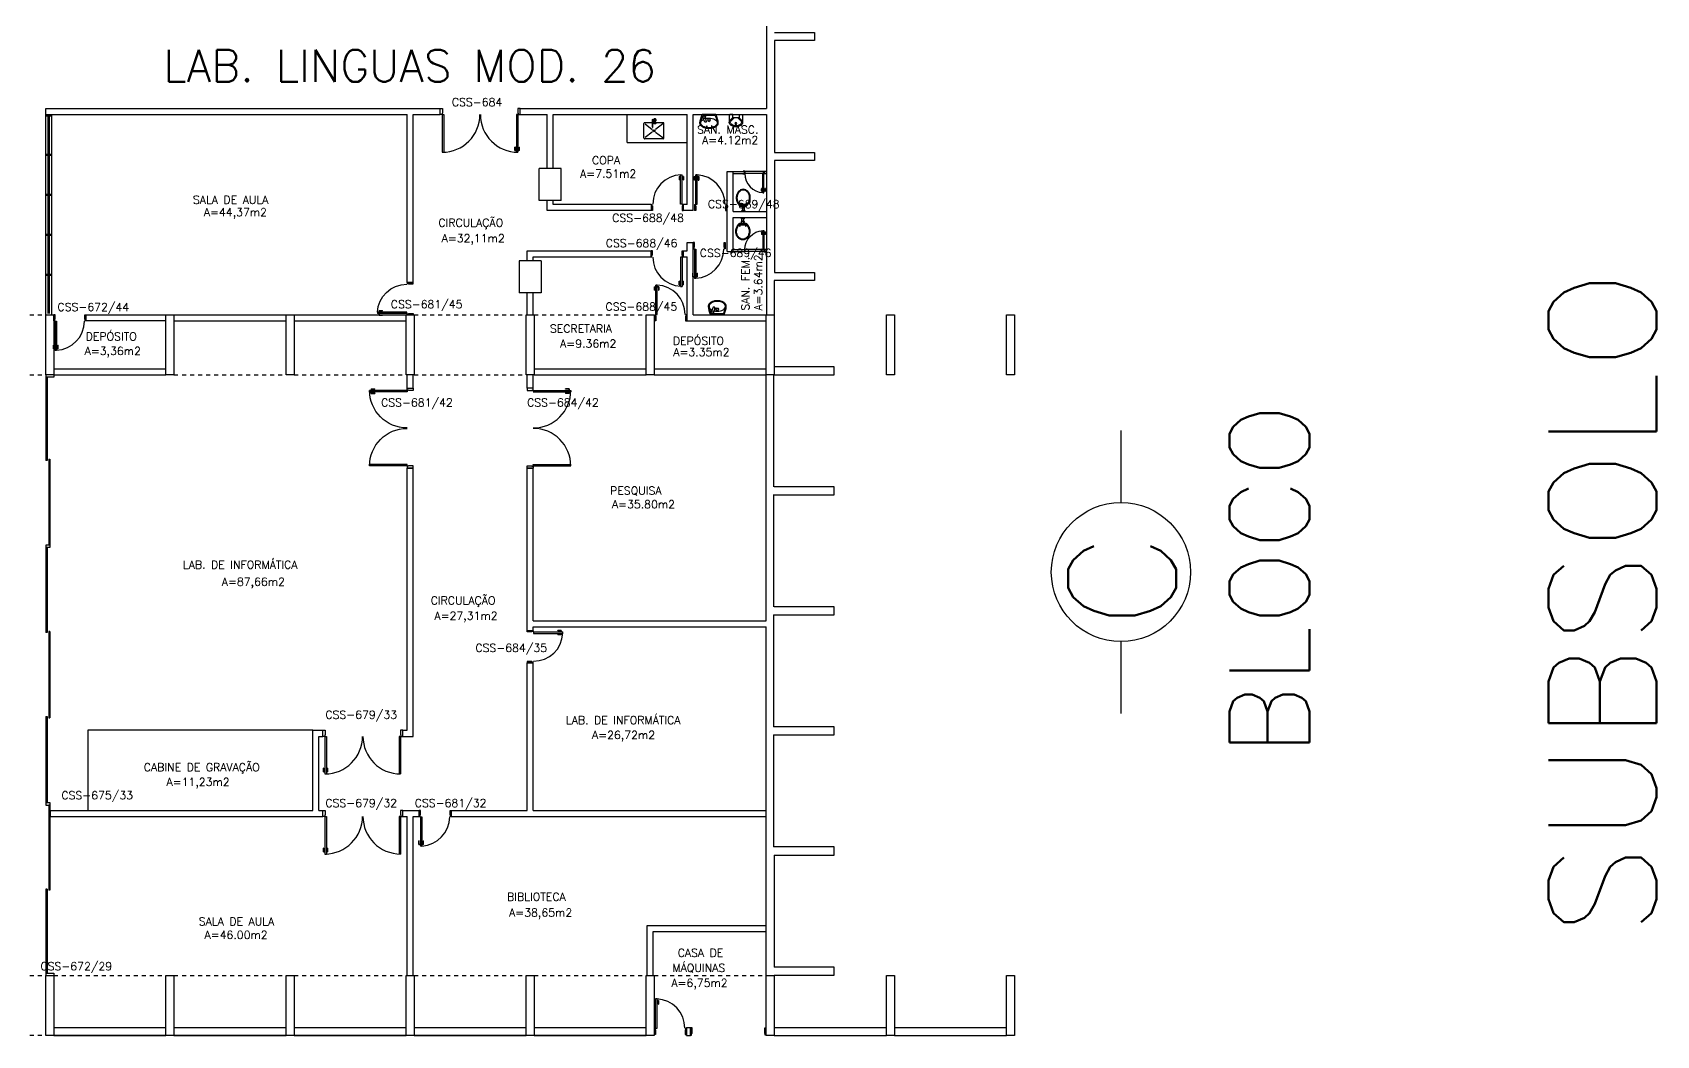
# Model space of a CAD drawing. Extents: x 0 to 244, y -71 to 76.
# Drawn here: x 203.64 to 244.22, y -27.74 to -2.68 of the extents above; entities that cross this region are included whole.
import ezdxf
from ezdxf.enums import TextEntityAlignment as Align

# ---------------------------------------------------------------- set-up
doc = ezdxf.new("R2010")
doc.units = 0
doc.header["$LTSCALE"] = 0.01
doc.header["$MEASUREMENT"] = 0
doc.linetypes.add('HIDDEN2', pattern=[0.1875, 0.125, -0.0625])
doc.layers.get('0').update_dxf_attribs({"linetype": 'CONTINUOUS'})
for name, color, linetype in [('ALV', 2, 'CONTINUOUS'), ('APSAN', 1, 'CONTINUOUS'), ('BANC', 2, 'CONTINUOUS'), ('DIV', 2, 'CONTINUOUS'), ('ESQ', 1, 'CONTINUOUS'), ('ESTR', 3, 'CONTINUOUS'), ('MACANETA', 2, 'CONTINUOUS'), ('MARCO', 3, 'CONTINUOUS'), ('PISO', 1, 'CONTINUOUS'), ('PORTA', 2, 'CONTINUOUS'), ('PROJ', 1, 'HIDDEN2'), ('SOLEIRA', 1, 'CONTINUOUS'), ('TEXTO', 2, 'CONTINUOUS'), ('TEXTO-ENDEREÇO', 2, 'CONTINUOUS'), ('TXT-IDENTIFICAÇÃO', 4, 'CONTINUOUS'), ('USO', 2, 'CONTINUOUS'), ('ÁREA', 2, 'CONTINUOUS')]:
    doc.layers.add(name, color=color, linetype=linetype)
doc.layers.get('0').freeze()
doc.styles.add('1', font='romans.shx')
doc.styles.add('LEGENDA', font='romans.shx', dxfattribs={"height": 0.2})
doc.styles.add('UNB-100', font='simplex.shx', dxfattribs={"height": 0.2})
doc.styles.add('UNB-100-1', font='simplex.shx', dxfattribs={"height": 0.2})

# ---------------------------------------------------------------- blocks, each defined once
blk = doc.blocks.new('PILAR-SSN')
for points in [[(0.197, -26.452), (0.197, -27.952), (-0.003, -27.952), (-0.003, -26.452)], [(0.197, -42.962), (0.197, -44.462), (-0.003, -44.462), (-0.003, -42.962)]]:
    blk.add_lwpolyline(points, close=True)
blk = doc.blocks.new('ESQCE-SSN')
for p, q in [((0, 0), (0, -2.143)), ((0.2, 0), (0.2, -0.06)), ((0.2, -0.06), (0, -0.06)), ((0.03, -0.06), (0.03, -2.143)), ((0.03, -1.056), (0, -1.056)), ((0.03, -1.086), (0, -1.086)), ((0.03, -2.113), (0, -2.113)), ((0.03, -2.143), (0, -2.143)), ((0.07, -2.113), (0.07, -4.253)), ((0.07, -2.113), (0.1, -2.113)), ((0.07, -2.143), (0.1, -2.143)), ((0.1, -2.113), (0.1, -4.253)), ((0.1, -3.199), (0.07, -3.199)), ((0.1, -3.229), (0.07, -3.229)), ((0, -4.256), (0, -6.443)), ((0.1, -4.256), (0, -4.256)), ((0.1, -4.316), (0, -4.316)), ((0.03, -4.346), (0, -4.346)), ((0.03, -4.316), (0.03, -6.443)), ((0.07, -4.223), (0.1, -4.223)), ((0.07, -4.253), (0.1, -4.253)), ((0.1, -4.256), (0.1, -4.316)), ((0.03, -6.413), (0, -6.413)), ((0.03, -6.443), (0, -6.443)), ((0.1, -6.413), (0.07, -6.413)), ((0.07, -6.413), (0.07, -8.571)), ((0.1, -6.443), (0.07, -6.443)), ((0.1, -6.413), (0.1, -8.571)), ((0.1, -7.485), (0.07, -7.485)), ((0.1, -7.515), (0.07, -7.515)), ((0, -8.541), (0.03, -8.541)), ((0, -8.541), (0, -10.694)), ((0, -8.571), (0.03, -8.571)), ((0.03, -8.541), (0.03, -10.694)), ((0.1, -8.541), (0.07, -8.541)), ((0.07, -8.571), (0.1, -8.571)), ((0.03, -9.628), (0, -9.628)), ((0.03, -9.658), (0, -9.658)), ((0.03, -10.664), (0, -10.664)), ((0.102, -10.694), (0, -10.694)), ((0, -10.694), (0, -10.755)), ((0.03, -10.694), (0, -10.694)), ((0, -10.755), (0.102, -10.755)), ((0.1, -10.755), (0.07, -10.755)), ((0.07, -10.755), (0.07, -12.882)), ((0.1, -10.785), (0.07, -10.785)), ((0.1, -10.755), (0.1, -12.882)), ((0.102, -10.755), (0.102, -10.694)), ((0.1, -11.77), (0.07, -11.77)), ((0.1, -11.8), (0.07, -11.8)), ((0.03, -12.852), (0, -12.852)), ((0.03, -12.852), (0, -12.852)), ((0, -12.852), (0, -12.887)), ((0.03, -12.882), (0, -12.882)), ((0, -12.887), (0, -15.019)), ((0.03, -12.852), (0.03, -14.95)), ((0.1, -12.852), (0.07, -12.852)), ((0.1, -12.882), (0.07, -12.882)), ((0.03, -13.898), (0, -13.898)), ((0.03, -13.958), (0, -13.958)), ((0, -14.95), (0.2, -14.95)), ((0.2, -14.95), (0.2, -15.019))]:
    blk.add_line(p, q)
blk = doc.blocks.new('PTDP-SSN')
at = {"color": 2}
for p, q in [((0.055, 1.015), (0.09, 1.015)), ((0.055, 0.075), (0.055, 1.015)), ((0.09, 0.075), (0.09, 1.015)), ((1.91, 0.075), (1.91, 1.015)), ((1.945, 1.015), (1.91, 1.015)), ((1.945, 0.075), (1.945, 1.015)), ((0.05, 0.075), (0, 0.075)), ((0, 0.075), (0, -0.075)), ((0.05, 0.04), (0.05, 0.075)), ((0.06, 0.04), (0.05, 0.04)), ((0.055, 0.075), (0.09, 0.075)), ((0.06, -0.075), (0.06, 0.04)), ((1.945, 0.075), (1.91, 0.075)), ((1.94, -0.075), (1.94, 0.04)), ((1.94, 0.04), (1.95, 0.04)), ((1.95, 0.04), (1.95, 0.075)), ((1.95, 0.075), (2, 0.075)), ((2, 0.075), (2, -0.075)), ((0, -0.075), (0.06, -0.075)), ((2, -0.075), (1.94, -0.075))]:
    blk.add_line(p, q, dxfattribs=at)
at = {"color": 1}
for centre, start, end in [((0.055, 0.075), 0, 90), ((1.945, 0.075), 90, 180)]:
    blk.add_arc(centre, 0.94, start, end, dxfattribs=at)
blk = doc.blocks.new('PD80-SSN')
for p, q in [((-0.777, 0.01), (-0.777, -0.03)), ((-0.777, 0.01), (-0.687, 0.01)), ((-0.687, 0), (-0.687, 0.01)), ((-0.075, 0), (0.075, 0)), ((-0.075, 0), (-0.075, -0.02)), ((0.075, -0.03), (0.075, 0)), ((-0.817, -0.065), (-0.817, -0.03)), ((-0.085, -0.03), (-0.817, -0.03)), ((-0.085, -0.065), (-0.817, -0.065)), ((-0.777, -0.105), (-0.777, -0.065)), ((-0.777, -0.105), (-0.687, -0.105)), ((-0.767, 0), (-0.767, -0.03)), ((-0.767, 0), (-0.687, 0)), ((-0.767, -0.095), (-0.767, -0.065)), ((-0.767, -0.095), (-0.687, -0.095)), ((-0.687, -0.095), (-0.687, -0.105)), ((-0.085, -0.03), (-0.085, -0.065)), ((-0.075, -0.02), (-0.04, -0.02)), ((-0.04, -0.03), (-0.04, -0.02)), ((-0.04, -0.03), (0.075, -0.03)), ((-0.075, -0.781), (-0.04, -0.781)), ((-0.075, -0.801), (-0.075, -0.781)), ((-0.075, -0.801), (0.075, -0.801)), ((-0.075, -0.802), (0.075, -0.802)), ((-0.04, -0.771), (0.075, -0.771)), ((-0.04, -0.771), (-0.04, -0.781)), ((0.075, -0.771), (0.075, -0.801))]:
    blk.add_line(p, q)
blk.add_arc((-0.085, -0.03), 0.731, 182.6571, 270)
blk = doc.blocks.new('PE80-SSN')
at = {"color": 2}
for p, q in [((0.075, 0), (-0.075, 0)), ((-0.075, -0.03), (-0.075, 0)), ((0.075, 0), (0.075, -0.02)), ((0.04, -0.03), (-0.075, -0.03)), ((0.075, -0.02), (0.04, -0.02)), ((0.04, -0.03), (0.04, -0.02)), ((0.085, -0.03), (0.817, -0.03)), ((0.085, -0.03), (0.085, -0.065)), ((0.085, -0.065), (0.817, -0.065)), ((0.817, -0.065), (0.817, -0.03))]:
    blk.add_line(p, q, dxfattribs=at)
at = {"color": 1}
for p, q in [((0.777, 0.01), (0.687, 0.01)), ((0.687, 0), (0.687, 0.01)), ((0.777, 0.01), (0.777, -0.03)), ((0.767, 0), (0.687, 0)), ((0.767, -0.095), (0.687, -0.095)), ((0.687, -0.095), (0.687, -0.105)), ((0.777, -0.105), (0.687, -0.105)), ((0.767, 0), (0.767, -0.03)), ((0.767, -0.095), (0.767, -0.065)), ((0.777, -0.105), (0.777, -0.065))]:
    blk.add_line(p, q, dxfattribs=at)
for p, q in [((0.04, -0.771), (-0.075, -0.771)), ((-0.075, -0.771), (-0.075, -0.801)), ((0.075, -0.801), (-0.075, -0.801)), ((0.075, -0.802), (-0.075, -0.802)), ((0.04, -0.771), (0.04, -0.781)), ((0.075, -0.781), (0.04, -0.781)), ((0.075, -0.801), (0.075, -0.781))]:
    blk.add_line(p, q)
blk.add_arc((0.085, -0.03), 0.731, 270, 357.3429, dxfattribs=at)
blk = doc.blocks.new('MACANETA')
at = {"layer": 'MACANETA'}
for p, q in [((-0.077, 0.052), (-0.077, 0.12)), ((-0.059, 0.052), (-0.059, 0.12)), ((-0.059, 0.075), (-0.036, 0.075)), ((-0.059, 0.052), (-0.036, 0.052)), ((-0.036, 0.044), (-0.036, 0.084)), ((-0.036, 0.084), (-0.03, 0.084)), ((-0.036, 0.044), (-0.03, 0.044)), ((0.006, 0.084), (0, 0.084)), ((0.006, 0.044), (0, 0.044)), ((0.006, 0.044), (0.006, 0.084)), ((0.029, 0.075), (0.006, 0.075)), ((0.029, 0.052), (0.006, 0.052)), ((0.029, 0.052), (0.029, 0.12)), ((0.047, 0.052), (0.047, 0.12))]:
    blk.add_line(p, q, dxfattribs=at)
for centre, start, end in [((-0.068, 0.12), 90, 180), ((-0.068, 0.052), 180, 270), ((-0.068, 0.12), 0, 90), ((-0.068, 0.052), 270, 0), ((0.038, 0.12), 90, 180), ((0.038, 0.052), 180, 270), ((0.038, 0.12), 0, 90), ((0.038, 0.052), 270, 0)]:
    blk.add_arc(centre, 0.00874, start, end, dxfattribs=at)
blk = doc.blocks.new('DOOR-60-SSN')
at = {"layer": 'PORTA'}
for p, q in [((-0.045, -0.6), (-0.045, 0)), ((-0.015, 0), (-0.045, 0)), ((-0.015, -0.6), (-0.015, 0)), ((-0.045, -0.6), (-0.015, -0.6))]:
    blk.add_line(p, q, dxfattribs=at)
at = {"layer": 'PORTA', "color": 1}
blk.add_arc((-0.015, 0), 0.6, 180, 267.134, dxfattribs=at)
at = {"layer": 'PORTA'}
blk.add_blockref('MACANETA', (-0.015, -0.6), dxfattribs=at)
blk = doc.blocks.new('VDC-P')
for p, q in [((-0.127, 0.192), (0.127, 0.192)), ((-0.109, 0.202), (0.109, 0.202)), ((-0.068, 0.152), (0.068, 0.152)), ((-0.05, 0.152), (-0.03, 0.11)), ((-0.05, 0.015), (-0.05, 0)), ((-0.05, 0), (0.05, 0)), ((0.045, 0.02), (-0.045, 0.02)), ((-0.04, 0.025), (-0.04, 0.02)), ((0.035, 0.03), (-0.035, 0.03)), ((-0.03, 0.152), (-0.03, 0.11)), ((0.03, 0.11), (-0.03, 0.11)), ((0.03, 0.1), (-0.03, 0.1)), ((-0.025, 0.1), (-0.025, 0.03)), ((0.025, 0.1), (0.025, 0.03)), ((0.03, 0.152), (0.03, 0.11)), ((0.05, 0.152), (0.03, 0.11)), ((0.04, 0.025), (0.04, 0.02)), ((0.05, 0.015), (0.05, 0))]:
    blk.add_line(p, q)
for points in [[(0.16, 0.244, 0.050424), (0.18, 0.288, 0.082137), (0.195, 0.381, 0.082137), (0.18, 0.474, 0.090148), (0.138, 0.549, 0.104406), (0.073, 0.601, 0.117345), (0, 0.619, 0.117345), (-0.073, 0.601, 0.104406), (-0.138, 0.549, 0.090148), (-0.18, 0.474, 0.082137), (-0.195, 0.381, 0.082137)], [(0.142, 0.254, 0.050424), (0.161, 0.295, 0.082137), (0.175, 0.381, 0.082137), (0.161, 0.468, 0.090148), (0.122, 0.536, 0.104406), (0.064, 0.583, 0.117345), (0, 0.599, 0.117345), (-0.064, 0.583, 0.104406), (-0.122, 0.536, 0.090148), (-0.161, 0.468, 0.082137), (-0.175, 0.381, 0.082137)], [(-0.195, 0.381, 0.082137), (-0.18, 0.288, 0.050424), (-0.16, 0.244, 0.104406)], [(-0.175, 0.381, 0.082137), (-0.161, 0.295, 0.050424), (-0.142, 0.254, 0.050424)]]:
    blk.add_lwpolyline(points, format="xyb")
for centre in [(-0.083, 0.226), (0.083, 0.226)]:
    blk.add_circle(centre, 0.0101)
for centre, radius, start, end in [((0.08, 0.36), 0.266, 205.6863, 226.7558), ((0.08, 0.36), 0.246, 205.6863, 219.7706), ((-0.068, 0.202), 0.05, 226.7558, 270), ((-0.045, 0.015), 0.005, 90, 180), ((-0.035, 0.025), 0.005, 90, 180), ((-0.03, 0.105), 0.005, 90, 270), ((0.03, 0.105), 0.005, 270, 90), ((0.035, 0.025), 0.005, 0, 90), ((0.045, 0.015), 0.005, 360, 90), ((0.068, 0.202), 0.05, 270, 313.2442), ((-0.08, 0.36), 0.266, 313.2442, 334.3137), ((-0.08, 0.36), 0.246, 320.2294, 334.3137)]:
    blk.add_arc(centre, radius, start, end)
blk = doc.blocks.new('LAVAT-P')
for p, q in [((-0.17, 0), (0.17, 0)), ((-0.157, -0.02), (0.157, -0.02)), ((0.063, -0.173), (0.094, -0.055)), ((0.069, -0.185), (0.09, -0.192)), ((0.102, -0.187), (0.151, -0.074))]:
    blk.add_line(p, q)
for points in [[(-0.225, -0.214, 0.136108), (-0.208, -0.262, 0.106861), (-0.155, -0.311, 0.073747), (-0.087, -0.339, 0.060305), (0, -0.349, 0.060305), (0.087, -0.339, 0.073747), (0.155, -0.311, 0.106861), (0.208, -0.262, 0.136108), (0.225, -0.214, 0.062982)], [(0.083, -0.096, 0.121735), (-0.082, -0.096, 0.073747), (-0.145, -0.122, 0.106861), (-0.192, -0.165, 0.153587), (-0.205, -0.208, 0.153587)], [(-0.205, -0.208, 0.153587), (-0.192, -0.251, 0.106861), (-0.145, -0.294, 0.073747), (-0.082, -0.32, 0.060305), (0, -0.329, 0.060305), (0.082, -0.32, 0.073747), (0.145, -0.294, 0.106861), (0.192, -0.251, 0.153587), (0.205, -0.208, 0.153587), (0.192, -0.165, 0.106861), (0.145, -0.122, 0.014792), (0.133, -0.115, 0.039243)]]:
    blk.add_lwpolyline(points, format="xyb")
for centre, radius in [((0, -0.135), 0.0347), ((0, -0.135), 0.0265), ((0.122, -0.065), 0.03)]:
    blk.add_circle(centre, radius)
for centre, radius, start, end in [((0.376, -0.254), 0.602, 155.0201, 176.1902), ((-0.376, -0.254), 0.602, 3.8098, 24.9799), ((0.376, -0.254), 0.582, 156.2686, 173.4578), ((0.073, -0.176), 0.01, 165.2139, 250.8603), ((0.122, -0.065), 0.0361, 302.4689, 199.2518), ((0.093, -0.183), 0.01, 250.8603, 336.5068), ((-0.376, -0.254), 0.582, 6.5422, 23.7314)]:
    blk.add_arc(centre, radius, start, end)
blk = doc.blocks.new('INOXA1-P')
for p, q in [((0.043, 0.008), (0.043, -0.022)), ((0.062, 0.04), (0.071, 0.04)), ((0.131, 0.048), (0.076, 0.043)), ((0.131, -0.002), (0.076, 0.003)), ((0.12, 0.23), (0.12, 0.047)), ((0.22, 0.25), (0.14, 0.25)), ((0.15, 0.22), (0.287, 0.043)), ((0.5, 0.25), (0.22, 0.25)), ((0.353, 0.043), (0.49, 0.22)), ((0.52, 0.23), (0.52, -0.23)), ((0.22, -0.027), (0.054, -0.027)), ((0.22, -0.037), (0.054, -0.037)), ((0.063, -0.003), (0.063, -0.021)), ((0.12, -0.001), (0.12, -0.027)), ((0.12, -0.037), (0.12, -0.23)), ((0.22, -0.25), (0.14, -0.25)), ((0.15, -0.22), (0.287, -0.043)), ((0.231, -0.027), (0.22, -0.027)), ((0.231, -0.037), (0.22, -0.037)), ((0.5, -0.25), (0.22, -0.25)), ((0.353, -0.043), (0.49, -0.22))]:
    blk.add_line(p, q)
blk.add_lwpolyline([(0.076, 0.003), (0.072, 0.004), (0.069, 0.009), (0.067, 0.015), (0.066, 0.023), (0.067, 0.031), (0.069, 0.037), (0.072, 0.042), (0.076, 0.043)])
blk.add_lwpolyline([(0.131, 0.048), (0.137, 0.046), (0.143, 0.041), (0.147, 0.033), (0.148, 0.023), (0.147, 0.013), (0.143, 0.006), (0.137, 0), (0.131, -0.002), (0.125, 0), (0.119, 0.006), (0.115, 0.013), (0.114, 0.023), (0.115, 0.033), (0.119, 0.041), (0.125, 0.046)], close=True)
for radius in [0.0266, 0.0163]:
    blk.add_circle((0.32, 0), radius)
for centre, radius, start, end in [((0.054, 0.023), 0.0349, 36.1705, 252.2568), ((0.054, 0.023), 0.0189, 62.7367, 235.7375), ((0.073, -0.003), 0.01, 102.8285, 180), ((0.054, 0.023), 0.0349, 285.5373, 323.9987), ((0.14, 0.23), 0.02, 90, 180), ((0.5, 0.23), 0.02, 360, 90), ((0.054, -0.032), 0.0145, 20.161, 339.839), ((0.054, -0.032), 0.005, 90.0037, 269.9963), ((0.14, -0.23), 0.02, 180, 270), ((0.231, -0.032), 0.00738, 222.6559, 137.3441), ((0.231, -0.032), 0.005, 269.9935, 90.0065), ((0.5, -0.23), 0.02, 270, 360)]:
    blk.add_arc(centre, radius, start, end)
blk = doc.blocks.new('MICTR-P-SSN')
for p, q in [((0, 0.08), (0, 0.155)), ((0, 0.08), (0, -0.08)), ((0.081, 0.08), (0, 0.08)), ((0.01, 0.165), (0.205, 0.165)), ((0.168, 0.129), (0.08, 0.046)), ((0.08, -0.076), (0.08, 0.076)), ((0.151, 0.147), (0.083, 0.083)), ((0, -0.08), (0, -0.155)), ((0, -0.08), (0.081, -0.08)), ((0.01, -0.165), (0.205, -0.165)), ((0.168, -0.129), (0.08, -0.046)), ((0.151, -0.147), (0.083, -0.083))]:
    blk.add_line(p, q)
for radius in [0.025, 0.015]:
    blk.add_circle((0.22, 0), radius)
for centre, radius, start, end in [((0.01, 0.155), 0.01, 90, 180), ((0.09, 0.076), 0.01, 133.3634, 180), ((0.197, 0.098), 0.0675, 49.5319, 133.3634), ((0.197, 0.098), 0.0425, 49.5319, 133.3634), ((0.114, 0), 0.171, 357.4005, 49.5319), ((0.114, 0), 0.196, 358.2793, 49.5319), ((0.01, -0.155), 0.01, 180, 270), ((0.09, -0.076), 0.01, 180, 226.6366), ((0.197, -0.098), 0.0675, 226.6366, 310.4681), ((0.197, -0.098), 0.0425, 226.6366, 310.4681), ((0.114, 0), 0.171, 310.4681, 357.3509), ((0.114, 0), 0.196, 310.4681, 357.7012)]:
    blk.add_arc(centre, radius, start, end)

msp = doc.modelspace()

# ---------------------------------------------------------------- linework, layer by layer
at = {"layer": 'ALV'}
for p, q in [((221.975, 3.22), (221.975, -4.582)), ((222.175, -2.681), (223.175, -2.681)), ((223.175, -2.681), (223.175, -2.881)), ((223.175, -2.881), (222.175, -2.881)), ((222.175, -2.881), (222.175, -5.681)), ((203.972, -4.582), (213.822, -4.582)), ((203.972, -4.732), (203.972, -4.582)), ((203.972, -4.732), (212.997, -4.732)), ((203.972, -4.762), (204.122, -4.762)), ((212.997, -8.931), (212.997, -4.732)), ((213.147, -8.931), (213.147, -4.732)), ((213.147, -4.732), (213.822, -4.732)), ((213.822, -4.732), (213.822, -4.582)), ((215.822, -4.582), (221.975, -4.582)), ((215.822, -4.732), (215.822, -4.582)), ((215.822, -4.732), (216.497, -4.732)), ((216.497, -6.075), (216.497, -4.732)), ((216.647, -4.732), (219.997, -4.732)), ((216.647, -6.075), (216.647, -4.732)), ((219.997, -6.977), (219.997, -4.732)), ((220.147, -7.127), (220.147, -4.732)), ((220.147, -4.732), (221.975, -4.732)), ((221.975, -4.732), (221.975, -9.732)), ((221.975, -4.951), (221.975, -5.861)), ((222.175, -5.681), (223.175, -5.681)), ((223.175, -5.681), (223.175, -5.881)), ((216.847, -6.075), (216.297, -6.075)), ((216.297, -6.877), (216.297, -6.075)), ((216.847, -6.877), (216.847, -6.075)), ((222.175, -5.881), (222.175, -8.681)), ((223.175, -5.881), (222.175, -5.881)), ((220.997, -6.156), (221.147, -6.156)), ((220.997, -8.156), (220.997, -6.156)), ((221.147, -7.156), (221.147, -6.156)), ((216.847, -6.877), (216.297, -6.877)), ((216.497, -7.127), (216.497, -6.877)), ((216.647, -6.977), (216.647, -6.877)), ((219.096, -7.127), (216.497, -7.127)), ((219.096, -6.977), (216.647, -6.977)), ((219.096, -6.977), (219.096, -7.127)), ((219.997, -6.977), (219.897, -6.977)), ((219.897, -6.977), (219.897, -7.127)), ((220.147, -7.127), (219.897, -7.127)), ((221.147, -7.156), (221.975, -7.156)), ((221.147, -8.156), (221.147, -7.306)), ((221.147, -7.306), (221.975, -7.306)), ((219.997, -7.932), (220.147, -7.932)), ((219.997, -8.132), (219.997, -7.932)), ((220.147, -9.732), (220.147, -7.932)), ((216.347, -8.382), (215.797, -8.382)), ((215.797, -8.382), (215.797, -9.184)), ((215.997, -8.132), (219.096, -8.132)), ((215.997, -8.382), (215.997, -8.132)), ((216.147, -8.282), (219.096, -8.282)), ((216.147, -8.382), (216.147, -8.282)), ((216.347, -8.382), (216.347, -9.184)), ((219.096, -8.132), (219.096, -8.282)), ((219.897, -8.132), (219.897, -8.282)), ((219.897, -8.132), (219.997, -8.132)), ((219.897, -8.282), (219.997, -8.282)), ((219.997, -9.882), (219.997, -8.282)), ((220.997, -8.156), (221.147, -8.156)), ((223.175, -8.881), (222.165, -8.881)), ((222.172, -8.881), (222.172, -11.032)), ((222.175, -8.681), (223.175, -8.681)), ((223.175, -8.681), (223.175, -8.881)), ((213.147, -8.931), (212.997, -8.931)), ((216.347, -9.184), (215.797, -9.184)), ((215.997, -9.732), (215.997, -9.184)), ((216.147, -9.732), (216.147, -9.184)), ((204.974, -9.732), (206.972, -9.732)), ((207.172, -9.732), (209.972, -9.732)), ((210.172, -9.732), (212.972, -9.732)), ((220.147, -9.732), (221.968, -9.732)), ((221.972, -17.379), (221.972, -9.732)), ((206.972, -9.882), (204.974, -9.882)), ((207.172, -9.882), (209.972, -9.882)), ((210.172, -9.882), (212.972, -9.882)), ((219.997, -9.882), (221.968, -9.882)), ((204.172, -11.082), (206.972, -11.082)), ((204.172, -11.232), (206.972, -11.232)), ((212.997, -11.567), (212.997, -11.232)), ((213.147, -11.567), (213.147, -11.232)), ((215.997, -11.567), (215.997, -11.232)), ((216.147, -11.567), (216.147, -11.232)), ((216.172, -11.082), (218.968, -11.082)), ((216.172, -11.232), (218.968, -11.232)), ((219.172, -11.082), (221.968, -11.082)), ((219.172, -11.232), (221.968, -11.232)), ((222.155, -11.233), (222.155, -14.036)), ((223.672, -11.032), (222.172, -11.032)), ((222.172, -11.232), (223.672, -11.232)), ((223.672, -11.232), (223.672, -11.032)), ((212.997, -11.567), (213.147, -11.567)), ((216.147, -11.567), (215.997, -11.567)), ((213.147, -13.568), (212.997, -13.568)), ((212.997, -20.117), (212.997, -13.568)), ((213.147, -20.267), (213.147, -13.568)), ((215.997, -13.568), (216.147, -13.568)), ((215.997, -17.629), (215.997, -13.568)), ((216.147, -17.379), (216.147, -13.568)), ((223.672, -14.032), (222.172, -14.032)), ((223.672, -14.232), (223.672, -14.032)), ((222.155, -14.228), (222.155, -17.031)), ((222.172, -14.232), (223.672, -14.232)), ((223.672, -17.032), (222.172, -17.032)), ((223.672, -17.232), (223.672, -17.032)), ((216.147, -17.379), (221.972, -17.379)), ((222.155, -17.232), (223.672, -17.232)), ((222.155, -17.232), (222.155, -20.032)), ((215.997, -17.629), (216.147, -17.629)), ((216.147, -17.529), (221.972, -17.529)), ((216.147, -17.629), (216.147, -17.529)), ((221.972, -27.742), (221.972, -17.529)), ((215.997, -18.431), (216.147, -18.431)), ((215.997, -22.117), (215.997, -18.431)), ((216.147, -22.117), (216.147, -18.431)), ((210.642, -22.117), (210.642, -20.117)), ((210.642, -20.117), (210.889, -20.117)), ((210.792, -22.117), (210.792, -20.267)), ((210.792, -20.267), (210.889, -20.267)), ((210.889, -20.267), (210.889, -20.117)), ((212.889, -20.117), (212.997, -20.117)), ((212.889, -20.267), (212.889, -20.117)), ((212.889, -20.267), (213.147, -20.267)), ((223.672, -20.032), (222.155, -20.032)), ((222.155, -20.232), (223.672, -20.232)), ((222.155, -20.232), (222.155, -23.032)), ((223.672, -20.232), (223.672, -20.032)), ((204.081, -22.117), (210.642, -22.117)), ((204.081, -22.117), (204.081, -22.267)), ((204.081, -22.267), (210.889, -22.267)), ((210.792, -22.117), (210.889, -22.117)), ((210.889, -22.267), (210.889, -22.117)), ((212.889, -22.117), (213.147, -22.117)), ((212.889, -22.267), (212.889, -22.117)), ((212.889, -22.267), (212.997, -22.267)), ((212.997, -26.242), (212.997, -22.267)), ((213.147, -22.117), (213.147, -22.117)), ((213.147, -22.117), (213.3, -22.117)), ((213.147, -26.242), (213.147, -22.267)), ((213.147, -22.267), (213.3, -22.267)), ((213.3, -22.117), (213.3, -22.267)), ((214.101, -22.117), (214.101, -22.267)), ((214.101, -22.117), (215.997, -22.117)), ((214.101, -22.267), (221.972, -22.267)), ((216.147, -22.117), (221.972, -22.117)), ((223.672, -23.032), (222.155, -23.032)), ((223.672, -23.232), (223.672, -23.032)), ((222.172, -23.232), (223.672, -23.232)), ((222.172, -23.232), (222.172, -26.032)), ((218.997, -24.992), (221.972, -24.992)), ((218.997, -26.242), (218.997, -24.992)), ((219.147, -25.142), (221.972, -25.142)), ((219.147, -26.242), (219.147, -25.142)), ((223.672, -26.032), (222.172, -26.032)), ((222.172, -26.232), (222.172, -27.742)), ((222.172, -26.232), (223.672, -26.232)), ((223.672, -26.232), (223.672, -26.032)), ((204.172, -27.542), (206.972, -27.542)), ((207.172, -27.542), (209.972, -27.542)), ((210.172, -27.542), (212.972, -27.542)), ((213.172, -27.542), (215.972, -27.542)), ((216.172, -27.542), (218.972, -27.542)), ((219.98, -27.542), (220.08, -27.542)), ((219.98, -27.542), (219.98, -27.742)), ((220.08, -27.542), (220.08, -27.742)), ((222.172, -27.542), (224.972, -27.542)), ((225.172, -27.542), (227.972, -27.542)), ((219.172, -27.742), (203.972, -27.742)), ((204.172, -27.742), (206.972, -27.742)), ((207.172, -27.742), (209.972, -27.742)), ((210.172, -27.742), (212.972, -27.742)), ((213.172, -27.742), (215.972, -27.742)), ((216.172, -27.742), (218.972, -27.742)), ((219.98, -27.742), (220.08, -27.742)), ((222.172, -27.742), (224.972, -27.742)), ((225.172, -27.742), (227.972, -27.742))]:
    msp.add_line(p, q, dxfattribs=at)
at = {"layer": 'BANC'}
for q in [(218.497, -4.732), (219.997, -5.432)]:
    msp.add_line((218.497, -5.432), q, dxfattribs=at)
at = {"layer": 'DIV'}
for p, q in [((221.147, -6.156), (221.424, -6.156)), ((221.147, -6.206), (221.424, -6.206)), ((221.424, -6.206), (221.424, -6.156)), ((221.975, -6.156), (221.925, -6.156)), ((221.925, -6.156), (221.925, -6.206)), ((221.925, -6.206), (221.975, -6.206)), ((221.147, -8.106), (221.424, -8.106)), ((221.424, -8.106), (221.424, -8.156)), ((221.925, -8.106), (221.975, -8.106)), ((221.925, -8.156), (221.925, -8.106)), ((221.147, -8.156), (221.424, -8.156)), ((221.975, -8.156), (221.925, -8.156))]:
    msp.add_line(p, q, dxfattribs=at)
at = {"layer": 'ESQ'}
for p, q in [((203.972, -9.732), (203.972, -4.732)), ((204.032, -5.717), (204.032, -4.762)), ((204.047, -5.717), (204.047, -4.762)), ((204.062, -5.717), (204.062, -4.762)), ((204.122, -9.732), (204.122, -4.732)), ((215.702, -5.542), (215.692, -5.542)), ((215.692, -5.632), (215.692, -5.542)), ((215.692, -5.632), (215.732, -5.632)), ((215.702, -5.622), (215.702, -5.542)), ((215.702, -5.622), (215.732, -5.622)), ((215.797, -5.622), (215.767, -5.622)), ((215.807, -5.632), (215.767, -5.632)), ((215.797, -5.542), (215.807, -5.542)), ((215.797, -5.622), (215.797, -5.542)), ((215.807, -5.632), (215.807, -5.542)), ((203.972, -5.717), (204.122, -5.717)), ((203.972, -5.747), (204.122, -5.747)), ((204.032, -6.717), (204.032, -5.747)), ((204.047, -6.717), (204.047, -5.747)), ((204.062, -6.717), (204.062, -5.747)), ((203.972, -6.717), (204.122, -6.717)), ((203.972, -6.747), (204.122, -6.747)), ((204.032, -7.717), (204.032, -6.747)), ((204.032, -7.717), (204.032, -6.747)), ((204.047, -7.717), (204.047, -6.747)), ((204.062, -7.717), (204.062, -6.747)), ((203.972, -7.717), (204.122, -7.717)), ((203.972, -7.747), (204.122, -7.747)), ((204.032, -8.717), (204.032, -7.747)), ((204.032, -8.717), (204.032, -7.747)), ((204.047, -8.717), (204.047, -7.747)), ((204.062, -8.717), (204.062, -7.747)), ((203.972, -8.717), (204.122, -8.717)), ((203.972, -8.747), (204.122, -8.747)), ((204.032, -9.702), (204.032, -8.747)), ((204.047, -9.702), (204.047, -8.747)), ((204.062, -9.702), (204.062, -8.747)), ((212.097, -11.582), (212.097, -11.622)), ((212.097, -11.582), (212.187, -11.582)), ((212.097, -11.697), (212.097, -11.657)), ((212.097, -11.697), (212.187, -11.697)), ((212.107, -11.592), (212.107, -11.622)), ((212.107, -11.592), (212.187, -11.592)), ((212.107, -11.687), (212.107, -11.657)), ((212.107, -11.687), (212.187, -11.687)), ((212.187, -11.592), (212.187, -11.582)), ((212.187, -11.687), (212.187, -11.697)), ((217.047, -11.582), (216.957, -11.582)), ((216.957, -11.592), (216.957, -11.582)), ((217.037, -11.592), (216.957, -11.592)), ((217.037, -11.687), (216.957, -11.687)), ((216.957, -11.687), (216.957, -11.697)), ((217.047, -11.697), (216.957, -11.697)), ((217.037, -11.592), (217.037, -11.622)), ((217.037, -11.687), (217.037, -11.657)), ((217.047, -11.582), (217.047, -11.622)), ((217.047, -11.697), (217.047, -11.657)), ((210.904, -21.152), (210.904, -21.062)), ((210.914, -21.062), (210.905, -21.062)), ((210.914, -21.142), (210.914, -21.062)), ((211.01, -21.142), (211.01, -21.062)), ((211.01, -21.062), (211.019, -21.062)), ((211.02, -21.152), (211.02, -21.062)), ((210.904, -21.152), (210.944, -21.152)), ((210.914, -21.142), (210.944, -21.142)), ((211.01, -21.142), (210.979, -21.142)), ((211.02, -21.152), (210.979, -21.152)), ((210.904, -23.152), (210.904, -23.062)), ((210.914, -23.062), (210.905, -23.062)), ((210.914, -23.142), (210.914, -23.062)), ((211.01, -23.142), (211.01, -23.062)), ((211.01, -23.062), (211.019, -23.062)), ((211.02, -23.152), (211.02, -23.062)), ((210.904, -23.152), (210.944, -23.152)), ((210.914, -23.142), (210.944, -23.142)), ((211.01, -23.142), (210.979, -23.142)), ((211.02, -23.152), (210.979, -23.152)), ((220.08, -27.736), (220.08, -27.549)), ((220.117, -27.549), (220.08, -27.549)), ((220.117, -27.692), (220.117, -27.549)), ((221.935, -27.549), (221.972, -27.549)), ((221.935, -27.692), (221.935, -27.549)), ((221.972, -27.736), (221.972, -27.549)), ((220.08, -27.736), (220.104, -27.736)), ((220.104, -27.736), (220.104, -27.692)), ((220.117, -27.692), (220.104, -27.692)), ((221.935, -27.692), (221.947, -27.692)), ((221.947, -27.736), (221.947, -27.692)), ((221.972, -27.736), (221.947, -27.736))]:
    msp.add_line(p, q, dxfattribs=at)
at = {"layer": 'ESTR'}
for points in [[(227.972, -9.732), (228.172, -9.732), (228.172, -11.232), (227.972, -11.232)], [(224.972, -26.242), (225.172, -26.242), (225.172, -27.742), (224.972, -27.742)], [(227.972, -26.242), (228.172, -26.242), (228.172, -27.742), (227.972, -27.742)]]:
    msp.add_lwpolyline(points, close=True, dxfattribs=at)
at = {"layer": 'MARCO'}
for p, q in [((221.388, -6.206), (221.388, -6.214)), ((221.388, -6.214), (221.428, -6.214)), ((221.436, -6.149), (221.396, -6.149)), ((221.396, -6.149), (221.396, -6.156)), ((221.424, -6.156), (221.436, -6.156)), ((221.424, -6.206), (221.428, -6.206)), ((221.428, -6.214), (221.428, -6.206)), ((221.428, -6.206), (221.436, -6.206)), ((221.436, -6.156), (221.436, -6.149)), ((221.444, -6.156), (221.436, -6.156)), ((221.436, -6.206), (221.436, -6.179)), ((221.436, -6.179), (221.444, -6.179)), ((221.444, -6.179), (221.444, -6.156)), ((221.905, -6.179), (221.905, -6.156)), ((221.905, -6.156), (221.913, -6.156)), ((221.913, -6.179), (221.905, -6.179)), ((221.913, -6.156), (221.913, -6.149)), ((221.913, -6.149), (221.953, -6.149)), ((221.925, -6.156), (221.913, -6.156)), ((221.913, -6.206), (221.913, -6.179)), ((221.921, -6.206), (221.913, -6.206)), ((221.921, -6.214), (221.921, -6.206)), ((221.925, -6.206), (221.921, -6.206)), ((221.961, -6.214), (221.921, -6.214)), ((221.953, -6.149), (221.953, -6.156)), ((221.961, -6.206), (221.961, -6.214)), ((221.388, -8.106), (221.388, -8.099)), ((221.388, -8.099), (221.428, -8.099)), ((221.424, -8.106), (221.428, -8.106)), ((221.428, -8.099), (221.428, -8.106)), ((221.428, -8.106), (221.436, -8.106)), ((221.436, -8.106), (221.436, -8.134)), ((221.913, -8.106), (221.913, -8.134)), ((221.921, -8.106), (221.913, -8.106)), ((221.921, -8.099), (221.921, -8.106)), ((221.961, -8.099), (221.921, -8.099)), ((221.925, -8.106), (221.921, -8.106)), ((221.961, -8.106), (221.961, -8.099)), ((221.396, -8.164), (221.396, -8.156)), ((221.436, -8.164), (221.396, -8.164)), ((221.424, -8.156), (221.436, -8.156)), ((221.436, -8.134), (221.444, -8.134)), ((221.444, -8.156), (221.436, -8.156)), ((221.436, -8.156), (221.436, -8.164)), ((221.444, -8.134), (221.444, -8.156)), ((221.905, -8.134), (221.905, -8.156)), ((221.913, -8.134), (221.905, -8.134)), ((221.905, -8.156), (221.913, -8.156)), ((221.913, -8.156), (221.913, -8.164)), ((221.925, -8.156), (221.913, -8.156)), ((221.913, -8.164), (221.953, -8.164)), ((221.953, -8.164), (221.953, -8.156))]:
    msp.add_line(p, q, dxfattribs=at)
at = {"layer": 'PISO'}
for p, q in [((205.022, -20.117), (205.022, -22.117)), ((210.642, -20.117), (205.022, -20.117))]:
    msp.add_line(p, q, dxfattribs=at)
at = {"layer": 'PROJ'}
for p, q in [((201.172, -9.732), (203.972, -9.732)), ((213.172, -9.732), (215.972, -9.732)), ((216.172, -9.732), (218.972, -9.732)), ((201.172, -11.232), (203.972, -11.232)), ((207.172, -11.232), (209.972, -11.232)), ((210.172, -11.232), (212.972, -11.232)), ((213.172, -11.232), (215.972, -11.232)), ((201.172, -26.242), (203.972, -26.242)), ((204.172, -26.242), (206.972, -26.242)), ((207.172, -26.242), (209.972, -26.242)), ((210.172, -26.242), (212.972, -26.242)), ((213.172, -26.242), (215.972, -26.242)), ((216.172, -26.242), (218.972, -26.242)), ((219.172, -26.242), (221.972, -26.242)), ((201.172, -27.732), (203.972, -27.732))]:
    msp.add_line(p, q, dxfattribs=at)
at = {"layer": 'SOLEIRA'}
for p, q in [((221.885, -6.206), (221.428, -6.206)), ((221.905, -6.156), (221.444, -6.156)), ((221.885, -8.106), (221.428, -8.106)), ((221.905, -8.156), (221.444, -8.156))]:
    msp.add_line(p, q, dxfattribs=at)
at = {"layer": 'TXT-IDENTIFICAÇÃO', "color": 2}
for p, q in [((230.833, -12.627), (230.833, -14.423)), ((230.833, -17.901), (230.833, -19.698))]:
    msp.add_line(p, q, dxfattribs=at)
at = {"layer": 'TXT-IDENTIFICAÇÃO', "color": 3}
msp.add_circle((230.833, -16.162), 1.739, dxfattribs=at)

# ---------------------------------------------------------------- block references
at = {"layer": 'APSAN'}
for name, p, rotation in [('INOXA1-P', (219.164, -4.816), 270), ('LAVAT-P', (220.747, -9.732), 180)]:
    msp.add_blockref(name, p, dxfattribs=dict(at, rotation=rotation))
at = {"layer": 'APSAN', "xscale": -1}
msp.add_blockref('LAVAT-P', (220.54, -4.732), dxfattribs=at)
at = {"layer": 'APSAN', "xscale": -1, "rotation": 90}
msp.add_blockref('MICTR-P-SSN', (221.212, -4.732), dxfattribs=at)
at = {"layer": 'APSAN', "xscale": 0.9, "yscale": 0.9, "zscale": 0.9}
msp.add_blockref('VDC-P', (221.397, -7.156), dxfattribs=at)
at = {"layer": 'APSAN', "xscale": -0.9, "yscale": 0.9, "zscale": 0.9, "rotation": 180}
msp.add_blockref('VDC-P', (221.386, -7.306), dxfattribs=at)
at = {"layer": 'ESQ'}
for name, p, rotation in [('PTDP-SSN', (215.822, -4.657), 180), ('PD80-SSN', (219.897, -7.052), 270), ('PE80-SSN', (220.178, -7.054), 90), ('PD80-SSN', (220.147, -8.007), 90), ('PE80-SSN', (219.897, -8.207), 270), ('PE80-SSN', (219.183, -9.809), 90), ('PD80-SSN', (204.172, -9.807), 90), ('PTDP-SSN', (216.072, -11.567), 270), ('PTDP-SSN', (212.889, -20.192), 180), ('PTDP-SSN', (212.889, -22.192), 180), ('PD80-SSN', (213.3, -22.192), 90), ('PE80-SSN', (219.176, -27.642), 90)]:
    msp.add_blockref(name, p, dxfattribs=dict(at, rotation=rotation))
at = {"layer": 'ESQ', "xscale": -1}
for name, p, rotation in [('PD80-SSN', (213.072, -9.732), 180), ('PTDP-SSN', (213.072, -11.567), 90)]:
    msp.add_blockref(name, p, dxfattribs=dict(at, rotation=rotation))
at = {"layer": 'ESQ'}
for name, p in [('ESQCE-SSN', (203.972, -11.232)), ('PE80-SSN', (216.072, -17.629))]:
    msp.add_blockref(name, p, dxfattribs=at)
at = {"layer": 'ESTR'}
for p in [(203.975, 16.72), (206.975, 16.72), (209.975, 16.72), (212.975, 16.72), (215.975, 16.72), (218.975, 16.72), (221.975, 16.72), (221.975, 16.72), (224.975, 16.72)]:
    msp.add_blockref('PILAR-SSN', p, dxfattribs=at)
at = {"layer": 'PORTA', "yscale": 0.7951381318378594, "zscale": 0.7951381318378594}
for p, xscale, rotation in [((221.925, -6.206), 0.7951381318378594, 359.9999999948552), ((221.925, -8.106), -0.7951381318378594, 180.0000000051448)]:
    msp.add_blockref('DOOR-60-SSN', p, dxfattribs=dict(at, xscale=xscale, rotation=rotation))

# ---------------------------------------------------------------- texts
at = {"layer": 'TEXTO', "linetype": 'Continuous', "style": 'UNB-100'}
for s, p in [('SAN. MASC.', (220.24, -5.208)), ('COPA', (217.616, -5.973)), ('SALA DE AULA', (207.645, -6.96)), ('CIRCULAÇÃO', (213.778, -7.535)), ('DEPÓSITO', (204.965, -10.375)), ('SECRETARIA', (216.565, -10.18)), ('DEPÓSITO', (219.637, -10.485)), ('PESQUISA', (218.069, -14.228)), ('LAB. DE INFORMÁTICA', (207.395, -16.078)), ('CIRCULAÇÃO', (213.585, -16.973)), ('LAB. DE INFORMÁTICA', (216.965, -19.963)), ('CABINE DE GRAVAÇÃO', (206.417, -21.138)), ('BIBLIOTECA', (215.494, -24.376)), ('SALA DE AULA', (207.791, -24.991)), ('MÁQUINAS', (219.626, -26.152)), ('CASA DE', (219.757, -25.777))]:
    msp.add_text(s, height=0.2, dxfattribs=at).set_placement(p)
msp.add_text('SAN. FEM.', height=0.2, rotation=90, dxfattribs=at).set_placement((221.549, -9.631))
at = {"layer": 'TEXTO-ENDEREÇO', "style": 'UNB-100-1'}
for s, p in [('CSS-684', (214.115, -4.52)), ('CSS-689/48', (220.514, -7.068)), ('CSS-688/48', (218.122, -7.414)), ('CSS-688/46', (217.961, -8.043)), ('CSS-689/46', (220.31, -8.29)), ('CSS-681/45', (212.589, -9.571)), ('CSS-672/44', (204.26, -9.64)), ('CSS-688/45', (217.954, -9.631)), ('CSS-681/42', (212.346, -12.027)), ('CSS-684/42', (215.994, -12.027)), ('CSS-684/35', (214.703, -18.157)), ('CSS-679/33', (210.954, -19.827)), ('CSS-675/33', (204.357, -21.84)), ('CSS-679/32', (210.954, -22.034)), ('CSS-681/32', (213.188, -22.034)), ('CSS-672/29', (203.834, -26.112))]:
    msp.add_text(s, height=0.2, dxfattribs=at).set_placement(p)
at = {"layer": 'TXT-IDENTIFICAÇÃO', "color": 4}
for s, height, style, p in [('SUBSOLO', 2.7, 'UNB-100', (244.216, -25.261)), ('BLOCO ', 2, 'LEGENDA', (235.545, -20.762)), ('C', 2.7, 'LEGENDA', (232.212, -17.597))]:
    msp.add_text(s, height=height, rotation=90, dxfattribs=dict(at, style=style)).set_placement(p)
at = {"layer": 'USO', "style": '1'}
msp.add_text('LAB. LINGUAS MOD. 26', height=0.8, dxfattribs=at).set_placement((206.905, -3.91))
at = {"layer": 'ÁREA', "style": 'UNB-100'}
for s, p in [('A=4.12m2', (221.068, -5.47)), ('A=7.51m2', (218.022, -6.308)), ('A=44,37m2', (208.707, -7.272)), ('A=32,11m2', (214.648, -7.923)), ('A=3,36m2', (205.642, -10.738)), ('A=9.36m2', (217.523, -10.555)), ('A=3.35m2', (220.351, -10.767)), ('A=35.80m2', (218.903, -14.569)), ('A=87,66m2', (209.155, -16.504)), ('A=27,31m2', (214.469, -17.352)), ('A=26,72m2', (218.405, -20.333)), ('A=11,23m2', (207.774, -21.507)), ('A=38,65m2', (216.334, -24.771)), ('A=46.00m2', (208.724, -25.328)), ('A=6,75m2', (220.304, -26.528))]:
    msp.add_text(s, height=0.2, dxfattribs=at).set_placement(p, align=Align.CENTER)
msp.add_text('A=3.64m2', height=0.2, rotation=90, dxfattribs=at).set_placement((221.871, -8.926), align=Align.CENTER)

doc.saveas('drawing.dxf')
